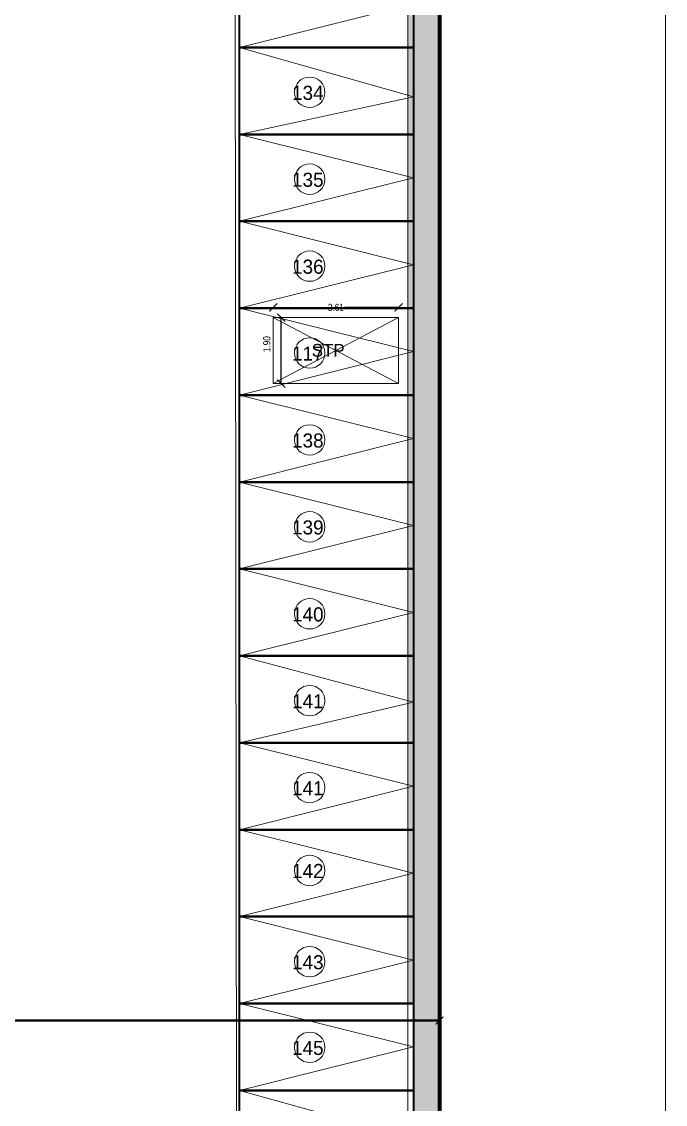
# Model space of a CAD drawing. Header units: metres. Extents: x 43 to 977, y 102 to 459.
# Drawn here: x 165.18 to 183.72, y 332.42 to 363.57 of the extents above; entities that cross this region are included whole.
import ezdxf

# ---------------------------------------------------------------- set-up
doc = ezdxf.new("R2010")
doc.units = ezdxf.units.M
doc.header["$MEASUREMENT"] = 0
doc.header["$PDMODE"] = 3
doc.linetypes.add('HIDDEN', pattern=[0.375, 0.25, -0.125])
doc.layers.get('0').update_dxf_attribs({"lineweight": 0})
doc.layers.get('Defpoints').update_dxf_attribs({"lineweight": 0})
for name, color, linetype, lineweight in [('BLK_1_LVL_0_REAR_SETBACK', 4, 'Continuous', 35), ('BLK_1_LVL_0_SIDE_SETBACK2', 4, 'Continuous', 35), ('ele', 8, 'Continuous', 0), ('FLOOR 03', 120, 'Continuous', 0), ('FLOOR-GROUND', 231, 'Continuous', 0), ('ILAND', 7, 'Continuous', 0), ('PARKING_SLOT', 4, 'Continuous', 35), ('PLOT_BOUNDARY', 4, 'Continuous', 35), ('TE', 9, 'Continuous', 0), ('TEXT', 130, 'Continuous', 0), ('WALL', 7, 'Continuous', 0), ('WIN', 13, 'Continuous', 0)]:
    doc.layers.add(name, color=color, linetype=linetype, lineweight=lineweight)
doc.styles.add('ARIAL NARROW', font='')
doc.styles.add('visa', font='swissc.ttf')
doc.styles.get('ARIAL NARROW').set_extended_font_data('Lydian BT')
doc.dimstyles.new('o3', dxfattribs={"dimscale": 0.23, "dimtxt": 0.9, "dimasz": 1, "dimexe": 5, "dimexo": 9, "dimgap": 0.23, "dimtad": 0, "dimzin": 3, "dimdsep": 46, "dimtxsty": 'visa', "dimblk": 'ARCHTICK', "dimcen": 0.09, "dimse1": 1, "dimse2": 1, "dimclrd": 7, "dimclre": 256, "dimclrt": 7, "dimadec": 0, "dimazin": 0, "dimtfac": 0.23, "dimtofl": 0, "dimtmove": 2, "dimatfit": 1, "dimldrblk": 'ARCHTICK', "dimfxl": 0, "dimtolj": 1, "dimtzin": 0, "dimarcsym": 0})

# ---------------------------------------------------------------- blocks, each defined once
blk = doc.blocks.new('_ArchTick')
at = {"color": 0, "const_width": 0.15}
blk.add_lwpolyline([(-0.5, -0.5), (0.5, 0.5)], dxfattribs=at)
blk = doc.blocks.new('*D20')
at = {"layer": 'Defpoints', "color": 0, "lineweight": 30}
for p in [(172.423, 355.058), (172.657, 355.058), (172.425, 353.158)]:
    blk.add_point(p, dxfattribs=at)
at = {"layer": 'WALL', "color": 7, "lineweight": -2}
blk.add_line((172.657, 353.158), (172.657, 355.058), dxfattribs=at)
at = {"layer": 'WALL', "color": 7, "lineweight": -2, "xscale": 0.23, "yscale": 0.23, "zscale": 0.23}
for p, rotation in [((172.657, 355.058), 90), ((172.657, 353.158), 270)]:
    blk.add_blockref('_ArchTick', p, dxfattribs=dict(at, rotation=rotation))
at = {"layer": 'WALL', "color": 7, "insert": (172.24, 354.293), "char_height": 0.207, "attachment_point": 5, "rotation": 90, "style": 'visa'}
blk.add_mtext('\\A1;1.90', dxfattribs=at)
blk = doc.blocks.new('*D21')
at = {"layer": 'Defpoints', "color": 0, "lineweight": 30}
for p in [(172.423, 355.348), (172.423, 355.058), (176.032, 355.058)]:
    blk.add_point(p, dxfattribs=at)
at = {"layer": 'WALL', "color": 7, "lineweight": -2}
for p, q in [((172.423, 355.348), (173.965, 355.348)), ((176.032, 355.348), (174.49, 355.348))]:
    blk.add_line(p, q, dxfattribs=at)
at = {"layer": 'WALL', "color": 7, "lineweight": -2, "xscale": 0.23, "yscale": 0.23, "zscale": 0.23, "rotation": 180}
blk.add_blockref('_ArchTick', (172.423, 355.348), dxfattribs=at)
at = {"layer": 'WALL', "color": 7, "lineweight": -2, "xscale": 0.23, "yscale": 0.23, "zscale": 0.23}
blk.add_blockref('_ArchTick', (176.032, 355.348), dxfattribs=at)
at = {"layer": 'WALL', "color": 7, "insert": (174.228, 355.348), "char_height": 0.207, "attachment_point": 5, "style": 'visa'}
blk.add_mtext('\\A1;3.61', dxfattribs=at)
blk = doc.blocks.new('*D25')
at = {"layer": 'Defpoints', "color": 0, "lineweight": 30}
for p in [(151.887, 334.836), (177.212, 334.836), (177.212, 334.836)]:
    blk.add_point(p, dxfattribs=at)
at = {"layer": 'WALL', "color": 7, "lineweight": -2}
for p, q in [((151.887, 334.836), (164.201, 334.836)), ((177.212, 334.836), (164.898, 334.836))]:
    blk.add_line(p, q, dxfattribs=at)
at = {"layer": 'WALL', "color": 7, "lineweight": -2, "xscale": 0.23, "yscale": 0.23, "zscale": 0.23, "rotation": 180}
blk.add_blockref('_ArchTick', (151.887, 334.836), dxfattribs=at)
at = {"layer": 'WALL', "color": 7, "lineweight": -2, "xscale": 0.23, "yscale": 0.23, "zscale": 0.23}
blk.add_blockref('_ArchTick', (177.212, 334.836), dxfattribs=at)
at = {"layer": 'WALL', "color": 7, "insert": (164.549, 334.836), "char_height": 0.207, "attachment_point": 5, "style": 'visa'}
blk.add_mtext('\\A1;25.33', dxfattribs=at)

msp = doc.modelspace()

# ---------------------------------------------------------------- hatches: boundary and pattern name
at = {"layer": 'ele', "lineweight": 13, "ltscale": 3}
h = msp.add_hatch(dxfattribs=at)
h.set_pattern_fill('HONEY', color=256, scale=2.539618, style=0)
h.set_pattern_definition([(0, (-321884.56622, -37256.11973), (0.476178375, 0.274921713), [0.31745225, -0.6349045]), (120, (-321884.56622, -37256.11973), (-0.476178375, 0.274921713), [0.31745225, -0.6349045]), (60, (-321884.56622, -37256.11973), (1e-16, 0.54984342598), [-0.6349045, 0.31745225])])
h.paths.add_polyline_path([(177.21223, 374.21864), (176.29796, 374.21864), (176.29796, 335.32408), (176.46272, 335.32408), (176.46272, 332.82369), (176.46272, 330.32329), (176.46272, 327.82289), (176.46272, 325.3225), (176.46272, 322.8221), (176.29796, 322.8221), (176.29796, 320.59402), (176.40216, 320.59402), (176.40216, 315.56558), (176.29796, 315.56558), (176.29796, 313.76652), (177.21223, 313.76652)])

# ---------------------------------------------------------------- linework, layer by layer
at = {"layer": 'BLK_1_LVL_0_REAR_SETBACK', "color": 11, "lineweight": 35, "ltscale": 20}
msp.add_lwpolyline([(177.50114, 397.7196), (82.32691, 397.7196), (82.32691, 334.83589), (100.63803, 334.83589), (126.2631, 360.46096), (151.88818, 334.83589), (177.21386, 334.83589), (177.21386, 376.99535)], close=True, dxfattribs=at)
at = {"layer": 'BLK_1_LVL_0_SIDE_SETBACK2', "color": 102, "lineweight": 35, "ltscale": 20}
msp.add_lwpolyline([(177.21386, 334.83589), (151.88818, 334.83589), (139.73761, 322.68532, -0.15701398), (162.04922, 277.99595), (162.05085, 239.64703), (177.38224, 239.64703), (177.21386, 284.04533)], format="xyb", close=True, dxfattribs=at)
at = {"layer": 'FLOOR 03', "color": 30, "ltscale": 20}
msp.add_lwpolyline([(82.32529, 397.71801), (177.49951, 397.71801), (177.21223, 376.99376), (177.21223, 284.04374), (177.55847, 192.74957)], dxfattribs=at)
at = {"layer": 'FLOOR-GROUND', "color": 2, "ltscale": 20}
msp.add_line((177.21223, 376.99376), (177.21223, 284.04374), dxfattribs=at)
msp.add_lwpolyline([(82.32529, 397.71801), (177.49951, 397.71801), (177.21223, 376.99376), (177.21223, 284.04374), (177.55847, 192.74957)], dxfattribs=at)
at = {"layer": 'FLOOR-GROUND', "color": 7, "lineweight": 80, "ltscale": 20}
msp.add_lwpolyline([(82.32529, 397.71801), (177.49951, 397.71801), (177.21223, 376.99376), (177.21223, 284.04374), (177.55847, 192.74957)], dxfattribs=at)
at = {"layer": 'FLOOR-GROUND', "color": 120, "ltscale": 20}
msp.add_lwpolyline([(172.42316, 355.05797), (176.03216, 355.05797), (176.03216, 353.15795), (172.42478, 353.15795)], close=True, dxfattribs=at)
at = {"layer": 'ILAND', "color": 5, "ltscale": 45}
for centre in [(173.47603, 361.53875), (173.47603, 359.03835), (173.47603, 356.53796), (173.47603, 354.03756), (173.47603, 351.53717), (173.47603, 349.03677), (173.47603, 346.53637), (173.47603, 344.03598), (173.47603, 341.53558), (173.47603, 339.15199), (173.47603, 336.52864), (173.47603, 334.06383)]:
    msp.add_circle(centre, 0.43778, dxfattribs=at)
at = {"layer": 'PARKING_SLOT', "color": 30, "lineweight": 35, "ltscale": 20}
for points in [[(171.45134, 362.82843), (171.45134, 365.32883), (176.46272, 365.32883), (176.46272, 362.82843)], [(171.45134, 360.32804), (171.45134, 362.82844), (176.46272, 362.82844), (176.46272, 360.32804)], [(171.45134, 357.82764), (171.45134, 360.32804), (176.46272, 360.32804), (176.46272, 357.82764)], [(171.45134, 355.32725), (171.45134, 357.82764), (176.46272, 357.82764), (176.46272, 355.32725)], [(171.45134, 352.82685), (171.45134, 355.32725), (176.46272, 355.32725), (176.46272, 352.82685)], [(171.45134, 350.32646), (171.45134, 352.82685), (176.46272, 352.82685), (176.46272, 350.32646)], [(171.45134, 347.82606), (171.45134, 350.32646), (176.46272, 350.32646), (176.46272, 347.82606)], [(171.45134, 345.32566), (171.45134, 347.82606), (176.46272, 347.82606), (176.46272, 345.32566)], [(171.45134, 342.82527), (171.45134, 345.32566), (176.46272, 345.32566), (176.46272, 342.82527)], [(171.45134, 340.32487), (171.45134, 342.82527), (176.46272, 342.82527), (176.46272, 340.32487)], [(171.45134, 337.82448), (171.45134, 340.32487), (176.46272, 340.32487), (176.46272, 337.82448)], [(171.45134, 335.32408), (171.45134, 337.82448), (176.46272, 337.82448), (176.46272, 335.32408)], [(171.45133, 332.82368), (171.45133, 335.32408), (176.46271, 335.32408), (176.46271, 332.82368)], [(171.45133, 330.32329), (171.45133, 332.82369), (176.46271, 332.82369), (176.46271, 330.32329)]]:
    msp.add_lwpolyline(points, close=True, dxfattribs=at)
at = {"layer": 'PLOT_BOUNDARY', "color": 70, "lineweight": 35, "ltscale": 20}
msp.add_lwpolyline([(117.3426, 166.57226), (117.3426, 228.2272), (82.32691, 228.2272), (82.32691, 397.7196), (177.50114, 397.7196), (177.21386, 376.99535), (177.21386, 284.04533), (177.5601, 192.75116)], close=True, dxfattribs=at)
at = {"layer": 'TE', "color": 22, "ltscale": 20}
msp.add_lwpolyline([(176.29796, 374.21864), (177.21223, 374.21864), (177.21223, 313.76652), (176.29796, 313.76652)], close=True, dxfattribs=at)
at = {"layer": 'TEXT', "color": 5}
for q in [(176.29796, 290.13709), (176.29796, 341.39592)]:
    msp.add_line((176.29796, 383.09518), q, dxfattribs=at)
msp.add_lwpolyline([(176.29796, 383.09518), (176.29796, 290.13709)], dxfattribs=at)
at = {"layer": 'TEXT'}
for points in [[(176.46272, 365.32883), (176.46272, 362.82844), (171.45134, 362.82844), (171.45134, 365.32883), (176.46272, 365.32883)], [(176.46272, 362.82844), (176.46272, 360.32804), (171.45134, 360.32804), (171.45134, 362.82844), (176.46272, 362.82844)], [(176.46272, 360.32804), (176.46272, 357.82765), (171.45134, 357.82765), (171.45134, 360.32804), (176.46272, 360.32804)], [(176.46272, 357.82765), (176.46272, 355.32725), (171.45134, 355.32725), (171.45134, 357.82765), (176.46272, 357.82765)], [(176.46272, 355.32725), (176.46272, 352.82685), (171.45134, 352.82685), (171.45134, 355.32725), (176.46272, 355.32725)], [(176.46272, 352.82685), (176.46272, 350.32646), (171.45134, 350.32646), (171.45134, 352.82685), (176.46272, 352.82685)], [(176.46272, 350.32646), (176.46272, 347.82606), (171.45134, 347.82606), (171.45134, 350.32646), (176.46272, 350.32646)], [(176.46272, 347.82606), (176.46272, 345.32567), (171.45134, 345.32567), (171.45134, 347.82606), (176.46272, 347.82606)], [(176.46272, 345.32567), (176.46272, 342.82527), (171.45134, 342.82527), (171.45134, 345.32567), (176.46272, 345.32567)], [(176.46272, 342.82527), (176.46272, 340.32487), (171.45134, 340.32487), (171.45134, 342.82527), (176.46272, 342.82527)], [(176.46272, 340.32487), (176.46272, 337.82448), (171.45134, 337.82448), (171.45134, 340.32487), (176.46272, 340.32487)], [(176.46272, 337.82448), (176.46272, 335.32408), (171.45134, 335.32408), (171.45134, 337.82448), (176.46272, 337.82448)], [(176.46272, 335.32408), (176.46272, 332.82369), (171.45134, 332.82369), (171.45134, 335.32408), (176.46272, 335.32408)], [(176.46272, 332.82369), (176.46272, 330.32329), (171.45134, 330.32329), (171.45134, 332.82369), (176.46272, 332.82369)]]:
    msp.add_lwpolyline(points, dxfattribs=at)
at = {"layer": 'WALL'}
msp.add_line((183.71647, 195.4267), (183.71647, 404.11113), dxfattribs=at)
at = {"layer": 'WALL', "ltscale": 20}
for p, q in [((176.46272, 364.07864), (171.45134, 362.82844)), ((171.45134, 362.82844), (176.46272, 361.40393)), ((176.46272, 361.40393), (171.45134, 360.32804)), ((171.45134, 360.32804), (176.46272, 359.07784)), ((176.46272, 359.07784), (171.45134, 357.82765)), ((171.45134, 357.82765), (176.46272, 356.57745)), ((176.46272, 356.57745), (171.45134, 355.32725)), ((171.45134, 355.32725), (176.46272, 354.07705)), ((176.46272, 354.07705), (171.45134, 352.82685)), ((171.45134, 352.82685), (176.46272, 351.57666)), ((176.46272, 351.57666), (171.45134, 350.32646)), ((171.45134, 350.32646), (176.46272, 349.07626)), ((176.46272, 349.07626), (171.45134, 347.82606)), ((171.45134, 347.82606), (176.46272, 346.57586)), ((176.46272, 346.57586), (171.45134, 345.32567)), ((171.45134, 345.32567), (176.46272, 343.99258)), ((176.46272, 343.99258), (171.45134, 342.82527)), ((171.45134, 342.82527), (176.46272, 341.57507)), ((176.46272, 341.57507), (171.45134, 340.32487)), ((171.45134, 340.32487), (176.46272, 339.07468)), ((176.46272, 339.07468), (171.45134, 337.82448)), ((171.45134, 337.82448), (176.46272, 336.57428)), ((176.46272, 336.57428), (171.45134, 335.32408)), ((171.45134, 335.32408), (176.46272, 334.07388)), ((176.46272, 334.07388), (171.45134, 332.82369)), ((171.45134, 332.82369), (176.46272, 331.43828))]:
    msp.add_line(p, q, dxfattribs=at)
at = {"layer": 'WALL', "color": 5, "lineweight": 9}
for p, q in [((172.42316, 355.05797), (176.03216, 353.15795)), ((176.03216, 355.05797), (172.42478, 353.15795))]:
    msp.add_line(p, q, dxfattribs=at)
at = {"layer": 'WALL', "linetype": 'HIDDEN', "lineweight": 9, "ltscale": 30}
msp.add_lwpolyline([(176.03216, 355.05797), (176.03216, 353.15795), (172.42478, 353.15795), (172.42316, 355.05797)], close=True, dxfattribs=at)
at = {"layer": 'WALL'}
msp.add_lwpolyline([(172.42316, 355.05797), (176.03216, 355.05797), (176.03216, 353.15795), (172.42478, 353.15795)], close=True, dxfattribs=at)
at = {"layer": 'WIN', "color": 7, "lineweight": 9}
msp.add_line((171.30224, 393.10834), (171.459, 234.06316), dxfattribs=at)

# ---------------------------------------------------------------- texts
at = {"layer": 'TEXT', "style": 'ARIAL NARROW'}
for s, height, p in [('134', 0.406339, (172.96767, 361.31884)), ('135', 0.406339, (172.96767, 358.81844)), ('136', 0.406339, (172.96767, 356.31804)), ('117', 0.406339, (172.96767, 353.81765)), ('STP', 0.365705, (173.53153, 353.93192)), ('138', 0.406339, (172.96767, 351.31725)), ('139', 0.406339, (172.96767, 348.81686)), ('140', 0.406339, (172.96767, 346.31646)), ('141', 0.406339, (172.96767, 343.81606)), ('141', 0.406339, (172.96767, 341.31567)), ('142', 0.406339, (172.96767, 338.93207)), ('143', 0.406339, (172.96767, 336.30873)), ('145', 0.406339, (172.96767, 333.84392))]:
    msp.add_text(s, height=height, dxfattribs=at).set_placement(p)

# ---------------------------------------------------------------- dimensions: what is measured, and where the dimension line sits
at = {"layer": 'WALL'}
for base, p1, p2, picture, middle in [((172.42316, 355.34752), (176.03216, 355.05797), (172.42316, 355.05797), '*D21', (174.22766, 355.34752)), ((177.21223, 334.83589), (151.88655, 334.83589), (177.21223, 334.83589), '*D25', (164.54939, 334.83589))]:
    dim = msp.add_linear_dim(base=base, p1=p1, p2=p2, dimstyle='o3', override={"dimpost": '\\X'}, dxfattribs=at)
    dim.commit()
    dim.dimension.update_dxf_attribs({"geometry": picture, "text_midpoint": middle})
dim = msp.add_linear_dim(base=(172.65673, 355.05797), p1=(172.42478, 353.15795), p2=(172.42316, 355.05797), angle=90, dimstyle='o3', override={"dimpost": '\\X'}, dxfattribs=at)
dim.commit()
dim.dimension.update_dxf_attribs({"geometry": '*D20', "text_midpoint": (172.24023, 354.29343), "dimtype": 160})

doc.saveas('drawing.dxf')
